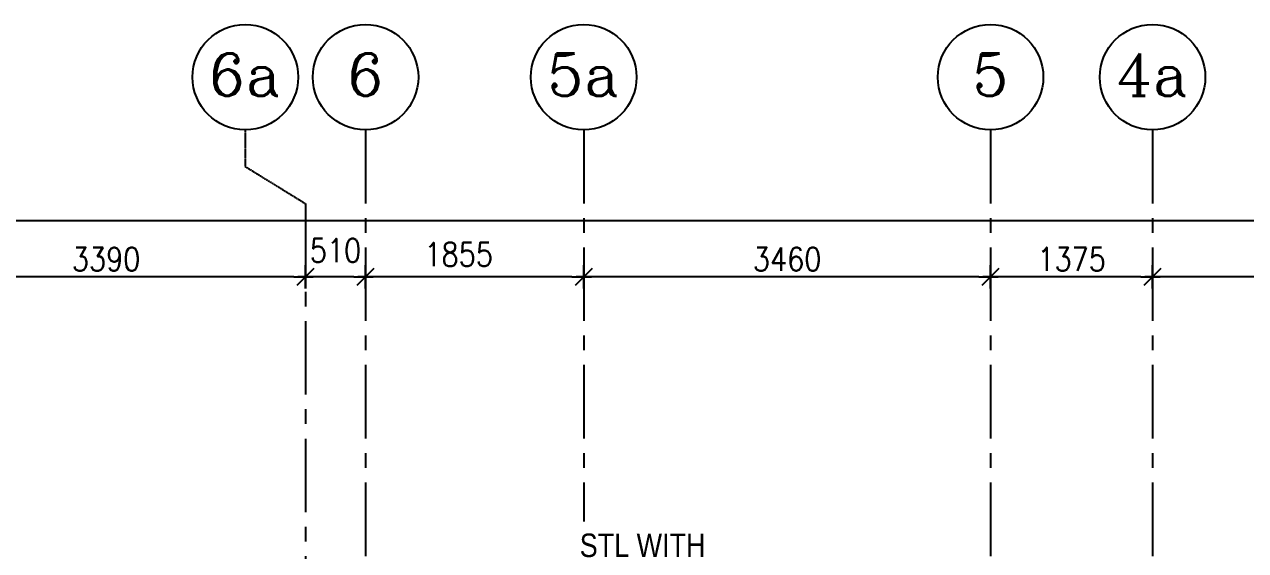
# Model space of a CAD drawing. Header units: metres. Extents: x 841183 to 1048542, y 259326 to 317714.
# Drawn here: x 1005126 to 1015506, y 313238 to 317714 of the extents above; entities that cross this region are included whole.
import ezdxf
from ezdxf import colors
from ezdxf.entities.mleader import LeaderData, LeaderLine
from ezdxf.enums import TextEntityAlignment as Align
from ezdxf.math import Vec2, Vec3

# ---------------------------------------------------------------- set-up
doc = ezdxf.new("R2010")
doc.units = ezdxf.units.M
doc.header["$PDMODE"] = 34
doc.linetypes.add('VILLA AXIS$0$CENTER', pattern=[2, 1.25, -0.25, 0.25, -0.25])
for name, color, linetype, transparency in [('A-AXIS DIMENSION', 252, 'Continuous', 0.6), ('A-AXIS MARKER', 253, 'Continuous', 0.6), ('A-AXIS TEXT', 252, 'Continuous', 0.6)]:
    doc.layers.add(name, color=color, linetype=linetype, transparency=transparency)
doc.layers.add('A-AXIS LINE', color=253, linetype='Continuous')
doc.styles.add('romans', font='romans.shx', dxfattribs={"width": 0.85})
doc.styles.get("Standard").update_dxf_attribs({"font": 'ARIALN.TTF'})
doc.styles.add('VILLA AXIS$0$U SHAPE AXIS$0$AXES$0$COMP', font='complex')
doc.dimstyles.new('DIM-100', dxfattribs={"dimtxt": 200, "dimasz": 100, "dimexe": 50, "dimexo": 75, "dimgap": 50, "dimtad": 1, "dimdec": 0, "dimrnd": 5, "dimzin": 9, "dimdsep": 46, "dimtxsty": 'romans', "dimblk1": 'D-oblique', "dimblk2": 'D-oblique', "dimsah": 1, "dimcen": 100, "dimdle": 100, "dimclrd": 256, "dimclre": 256, "dimclrt": 131, "dimadec": 0, "dimazin": 0, "dimtfac": 1, "dimtdec": 0, "dimtofl": 0, "dimtmove": 2, "dimatfit": 3, "dimldrblk": 'OBLIQUE', "dimfxl": 100, "dimfxlon": 1, "dimtfillclr": 256, "dimtolj": 1, "dimtzin": 0, "dimarcsym": 0})

# ---------------------------------------------------------------- blocks, each defined once
blk = doc.blocks.new('D-oblique')
for p, q in [((-1, 0), (0.65, 0)), ((-0.71, -0.71), (0.71, 0.71)), ((0, -1), (0, 1))]:
    blk.add_line(p, q)
blk = doc.blocks.new('*D154')
at = {"layer": 'A-AXIS DIMENSION', "lineweight": -2, "transparency": 16777216}
for p, q in [((-23385, 3783), (-23385, 3933)), ((-18270, 3883), (-23285, 3883)), ((-18170, 3783), (-18170, 3933))]:
    blk.add_line(p, q, dxfattribs=at)
at = {"layer": 'Defpoints', "color": 0, "transparency": 16777216}
for p in [(-23385, 3883), (-18170, 3452, -15), (-23385, 3047, -43)]:
    blk.add_point(p, dxfattribs=at)
at = {"layer": 'A-AXIS DIMENSION', "lineweight": -2, "transparency": 16777216, "xscale": 100, "yscale": 100, "zscale": 100, "rotation": 180}
blk.add_blockref('D-oblique', (-23385, 3883), dxfattribs=at)
at = {"layer": 'A-AXIS DIMENSION', "lineweight": -2, "transparency": 16777216, "xscale": 100, "yscale": 100, "zscale": 100}
blk.add_blockref('D-oblique', (-18170, 3883), dxfattribs=at)
at = {"layer": 'A-AXIS DIMENSION', "transparency": 16777216, "insert": (-20778, 4033), "char_height": 200, "attachment_point": 5, "style": 'romans'}
blk.add_mtext('\\A1;5215', dxfattribs=at)
blk = doc.blocks.new('_OBLIQUE')
at = {"color": 0, "linetype": 'ByBlock'}
blk.add_line((-0.5, -0.5), (0.5, 0.5), dxfattribs=at)
blk = doc.blocks.new('VILLA AXIS$0$U SHAPE AXIS$0$AXES$0$AXIS-MARK')
at = {"layer": 'A-AXIS MARKER'}
blk.add_circle((0, 0.5), 0.5, dxfattribs=at)
at = {"layer": 'A-AXIS TEXT', "color": 8, "style": 'VILLA AXIS$0$U SHAPE AXIS$0$AXES$0$COMP'}
blk.add_attdef('1', text='', height=0.4, dxfattribs=at).set_placement((0, 0.5), align=Align.MIDDLE)
blk = doc.blocks.new('*D155')
at = {"layer": 'A-AXIS DIMENSION', "lineweight": -2, "transparency": 16777216}
for p, q in [((-28220, 3784), (-28220, 3933)), ((-24862, 3883), (-28120, 3883)), ((-24762, 3783), (-24762, 3933))]:
    blk.add_line(p, q, dxfattribs=at)
at = {"layer": 'Defpoints', "color": 0, "transparency": 16777216}
for p in [(-28220, 3883), (-24762, 3452, -15), (-28220, 2646, -115)]:
    blk.add_point(p, dxfattribs=at)
at = {"layer": 'A-AXIS DIMENSION', "lineweight": -2, "transparency": 16777216, "xscale": 100, "yscale": 100, "zscale": 100, "rotation": 180}
blk.add_blockref('D-oblique', (-28220, 3883), dxfattribs=at)
at = {"layer": 'A-AXIS DIMENSION', "lineweight": -2, "transparency": 16777216, "xscale": 100, "yscale": 100, "zscale": 100}
blk.add_blockref('D-oblique', (-24762, 3883), dxfattribs=at)
at = {"layer": 'A-AXIS DIMENSION', "transparency": 16777216, "insert": (-26491, 4033), "char_height": 200, "attachment_point": 5, "style": 'romans'}
blk.add_mtext('\\A1;3460', dxfattribs=at)
blk = doc.blocks.new('*D156')
at = {"layer": 'A-AXIS DIMENSION', "lineweight": -2, "transparency": 16777216}
for p, q in [((-30585, 3783), (-30585, 3933)), ((-30174, 3883), (-30485, 3883)), ((-30074, 3783), (-30074, 3933))]:
    blk.add_line(p, q, dxfattribs=at)
at = {"layer": 'Defpoints', "color": 0, "transparency": 16777216}
for p in [(-30585, 3883), (-30074, 3436), (-30585, 3421, 1)]:
    blk.add_point(p, dxfattribs=at)
at = {"layer": 'A-AXIS DIMENSION', "lineweight": -2, "transparency": 16777216, "xscale": 100, "yscale": 100, "zscale": 100, "rotation": 180}
blk.add_blockref('D-oblique', (-30585, 3883), dxfattribs=at)
at = {"layer": 'A-AXIS DIMENSION', "lineweight": -2, "transparency": 16777216, "xscale": 100, "yscale": 100, "zscale": 100}
blk.add_blockref('D-oblique', (-30074, 3883), dxfattribs=at)
at = {"layer": 'A-AXIS DIMENSION', "transparency": 16777216, "insert": (-30330, 4108), "char_height": 200, "attachment_point": 5, "style": 'romans'}
blk.add_mtext('\\A1;510', dxfattribs=at)
blk = doc.blocks.new('*D157')
at = {"layer": 'A-AXIS DIMENSION', "lineweight": -2, "transparency": 16777216}
for p, q in [((-30074, 3783), (-30074, 3933)), ((-28320, 3883), (-29974, 3883)), ((-28220, 3784), (-28220, 3933))]:
    blk.add_line(p, q, dxfattribs=at)
at = {"layer": 'Defpoints', "color": 0, "transparency": 16777216}
for p in [(-30074, 3883), (-28220, 3436, -50), (-30074, 3421, -32)]:
    blk.add_point(p, dxfattribs=at)
at = {"layer": 'A-AXIS DIMENSION', "lineweight": -2, "transparency": 16777216, "xscale": 100, "yscale": 100, "zscale": 100, "rotation": 180}
blk.add_blockref('D-oblique', (-30074, 3883), dxfattribs=at)
at = {"layer": 'A-AXIS DIMENSION', "lineweight": -2, "transparency": 16777216, "xscale": 100, "yscale": 100, "zscale": 100}
blk.add_blockref('D-oblique', (-28220, 3883), dxfattribs=at)
at = {"layer": 'A-AXIS DIMENSION', "transparency": 16777216, "insert": (-29283, 4074), "char_height": 200, "attachment_point": 5, "style": 'romans'}
blk.add_mtext('\\A1;1855', dxfattribs=at)
blk = doc.blocks.new('*D158')
at = {"layer": 'A-AXIS DIMENSION', "lineweight": -2, "transparency": 16777216}
for p, q in [((-33975, 3783), (-33975, 3933)), ((-30685, 3883), (-33875, 3883)), ((-30585, 3783), (-30585, 3933))]:
    blk.add_line(p, q, dxfattribs=at)
at = {"layer": 'Defpoints', "color": 0, "transparency": 16777216}
for p in [(-33975, 3883), (-30585, 3436), (-33975, 3336, 5)]:
    blk.add_point(p, dxfattribs=at)
at = {"layer": 'A-AXIS DIMENSION', "lineweight": -2, "transparency": 16777216, "xscale": 100, "yscale": 100, "zscale": 100, "rotation": 180}
blk.add_blockref('D-oblique', (-33975, 3883), dxfattribs=at)
at = {"layer": 'A-AXIS DIMENSION', "lineweight": -2, "transparency": 16777216, "xscale": 100, "yscale": 100, "zscale": 100}
blk.add_blockref('D-oblique', (-30585, 3883), dxfattribs=at)
at = {"layer": 'A-AXIS DIMENSION', "transparency": 16777216, "insert": (-32280, 4033), "char_height": 200, "attachment_point": 5, "style": 'romans'}
blk.add_mtext('\\A1;3390', dxfattribs=at)
blk = doc.blocks.new('*D168')
at = {"layer": 'A-AXIS DIMENSION', "lineweight": -2, "transparency": 16777216}
for p, q in [((-40051, 4259), (-40051, 4408)), ((0, 4259), (0, 4408)), ((-100, 4358), (-39951, 4358))]:
    blk.add_line(p, q, dxfattribs=at)
at = {"layer": 'Defpoints', "color": 0, "transparency": 16777216}
for p in [(-40051, 4358), (0, 3929, 33), (-40051, 3606, -54)]:
    blk.add_point(p, dxfattribs=at)
at = {"layer": 'A-AXIS DIMENSION', "lineweight": -2, "transparency": 16777216, "xscale": 100, "yscale": 100, "zscale": 100, "rotation": 180}
blk.add_blockref('D-oblique', (-40051, 4358), dxfattribs=at)
at = {"layer": 'A-AXIS DIMENSION', "lineweight": -2, "transparency": 16777216, "xscale": 100, "yscale": 100, "zscale": 100}
blk.add_blockref('D-oblique', (0, 4358), dxfattribs=at)
at = {"layer": 'A-AXIS DIMENSION', "transparency": 16777216, "insert": (-20811, 4508), "char_height": 200, "attachment_point": 5, "style": 'romans'}
blk.add_mtext('\\A1;40050', dxfattribs=at)
blk = doc.blocks.new('*D182')
at = {"layer": 'A-AXIS DIMENSION', "lineweight": -2, "transparency": 16777216}
for p, q in [((-24762, 3783), (-24762, 3933)), ((-23485, 3883), (-24662, 3883)), ((-23385, 3784), (-23385, 3933))]:
    blk.add_line(p, q, dxfattribs=at)
at = {"layer": 'Defpoints', "color": 0, "transparency": 16777216}
for p in [(-24762, 3883), (-23385, 3452, -43), (-24762, 3047, -43)]:
    blk.add_point(p, dxfattribs=at)
at = {"layer": 'A-AXIS DIMENSION', "lineweight": -2, "transparency": 16777216, "xscale": 100, "yscale": 100, "zscale": 100, "rotation": 180}
blk.add_blockref('D-oblique', (-24762, 3883), dxfattribs=at)
at = {"layer": 'A-AXIS DIMENSION', "lineweight": -2, "transparency": 16777216, "xscale": 100, "yscale": 100, "zscale": 100}
blk.add_blockref('D-oblique', (-23385, 3883), dxfattribs=at)
at = {"layer": 'A-AXIS DIMENSION', "transparency": 16777216, "insert": (-24073, 4033), "char_height": 200, "attachment_point": 5, "style": 'romans'}
blk.add_mtext('\\A1;1375', dxfattribs=at)
blk = doc.blocks.new('A$C51a5b08a')
at = {"layer": 'A-AXIS LINE', "linetype": 'VILLA AXIS$0$CENTER', "ltscale": 500}
for p, q in [((-30074.2, 5133.1, -106.5), (-30074.2, -22178.3, -125.6)), ((-28220.4, 5133.1, -106), (-28220.4, -19512.3, -125.6)), ((-24761.9, 5133.1, -106.5), (-24761.9, -22136.6, -125.6)), ((-23385.1, 5133.1, -94.7), (-23385.1, -22200.4, -113.8)), ((-30585.4, 4506, -106.5), (-30585.4, -22178.3, -125.6))]:
    blk.add_line(p, q, dxfattribs=at)
at = {"layer": 'A-AXIS LINE', "linetype": 'VILLA AXIS$0$CENTER', "ltscale": 4, "elevation": -106.5}
blk.add_lwpolyline([(-31096.6, 5133.1), (-31096.6, 4821.1), (-30585.4, 4506)], dxfattribs=at)
at = {"layer": 'A-AXIS TEXT'}
ref = blk.add_blockref('VILLA AXIS$0$U SHAPE AXIS$0$AXES$0$AXIS-MARK', (-31096.6, 5133.1, -106.5), dxfattribs=dict(at, xscale=897.0721255241026, yscale=897.0721255241026, zscale=897.0721255241026))
ref.add_attrib('1', '6a', dxfattribs={"height": 360, "style": 'VILLA AXIS$0$U SHAPE AXIS$0$AXES$0$COMP'}).set_placement((-31096.6, 5603.7, -106.5), align=Align.MIDDLE)
ref = blk.add_blockref('VILLA AXIS$0$U SHAPE AXIS$0$AXES$0$AXIS-MARK', (-30074.2, 5133.1, -106.5), dxfattribs=dict(at, xscale=897.0721255241026, yscale=897.0721255241026, zscale=897.0721255241026))
ref.add_attrib('1', '6', dxfattribs={"height": 360, "style": 'VILLA AXIS$0$U SHAPE AXIS$0$AXES$0$COMP'}).set_placement((-30074.2, 5603.7, -106.5), align=Align.MIDDLE)
ref = blk.add_blockref('VILLA AXIS$0$U SHAPE AXIS$0$AXES$0$AXIS-MARK', (-28220.4, 5133.1, -106), dxfattribs=dict(at, xscale=897.0721255241026, yscale=897.0721255241026, zscale=897.0721255241026))
ref.add_attrib('1', '5a', dxfattribs={"height": 360, "style": 'VILLA AXIS$0$U SHAPE AXIS$0$AXES$0$COMP'}).set_placement((-28220.4, 5603.7, -106), align=Align.MIDDLE)
ref = blk.add_blockref('VILLA AXIS$0$U SHAPE AXIS$0$AXES$0$AXIS-MARK', (-24761.9, 5133.1, -106.5), dxfattribs=dict(at, xscale=897.0721255241026, yscale=897.0721255241026, zscale=897.0721255241026))
ref.add_attrib('1', '5', dxfattribs={"height": 360, "style": 'VILLA AXIS$0$U SHAPE AXIS$0$AXES$0$COMP'}).set_placement((-24761.9, 5603.7, -106.5), align=Align.MIDDLE)
ref = blk.add_blockref('VILLA AXIS$0$U SHAPE AXIS$0$AXES$0$AXIS-MARK', (-23385.1, 5133.1, -94.7), dxfattribs=dict(at, xscale=897.0721255241026, yscale=897.0721255241026, zscale=897.0721255241026))
ref.add_attrib('1', '4a', dxfattribs={"height": 360, "style": 'VILLA AXIS$0$U SHAPE AXIS$0$AXES$0$COMP'}).set_placement((-23385.1, 5603.7, -94.7), align=Align.MIDDLE)
at = {"color": 252, "style": 'romans', "width": 0.8}
blk.add_attdef('RD01', text='', height=225, dxfattribs=at).set_placement((-31176.6, -17501.4, -38.4), align=Align.MIDDLE_CENTER)
at = {"layer": 'A-AXIS DIMENSION'}
for base, p1, p2, picture, middle in [((-40050.6, 4358.4, -53.1), (0, 3928.8, -20.4), (-40050.6, 3606.3, -107.6), '*D168', (-20811.1, 4508.4, -53.1)), ((-30074.2, 3883.1, -75.4), (-28220.4, 3435.7, -125.6), (-30074.2, 3420.6, -107.7), '*D157', (-29282.9, 4074.2, -75.4))]:
    dim = blk.add_linear_dim(base=base, p1=p1, p2=p2, dimstyle='DIM-100', override={"dimclrt": 256}, dxfattribs=at)
    dim.commit()
    dim.dimension.update_dxf_attribs({"geometry": picture, "text_midpoint": middle, "dimtype": 160})
for base, p1, p2, picture, middle in [((-33974.873, 3883.1658, -116.9538), (-30585.406, 3435.7032, -116.9538), (-33974.873, 3335.6327, -111.6259), '*D158', (-32280.1395, 4033.1658, -116.9538)), ((-30585.4, 3883.1, -107.3), (-30074.2, 3435.7, -107.3), (-30585.4, 3420.6, -106.5), '*D156', (-30329.8, 4108.1, -107.3)), ((-28220.406, 3883.1212, -53.1205), (-24761.9137, 3452.3319, -68.2897), (-28220.406, 2645.658, -167.7662), '*D155', (-26491.1598, 4033.1212, -53.1205)), ((-24761.9, 3883.1, -53.1), (-23385.1, 3452.4, -95.9), (-24761.9, 3046.5, -96.2), '*D182', (-24073.5, 4033.1, -53.1)), ((-23385.1, 3883.1, -53.1), (-18170.1, 3452.3, -68.3), (-23385.1, 3046.5, -96.2), '*D154', (-20777.6, 4033.1, -53.1))]:
    dim = blk.add_linear_dim(base=base, p1=p1, p2=p2, dimstyle='DIM-100', override={"dimclrt": 256, "dimfxl": 100, "dimfxlon": 1}, dxfattribs=at)
    dim.commit()
    dim.dimension.update_dxf_attribs({"geometry": picture, "text_midpoint": middle})

msp = doc.modelspace()

# ---------------------------------------------------------------- block references
at = {"color": 2}
msp.add_blockref('A$C51a5b08a', (1038100.4, 311683.9, -103.7), dxfattribs=at)

# ---------------------------------------------------------------- next in the draw order: leaders
ml = msp.add_multileader_mtext('Standard')
ml.set_content('STL WITH \\PFINE FILTER FOR \\PAVR ROOM', color=256)
ml.set_leader_properties()
ml.build(insert=Vec2(0, 0))
ml.multileader.update_dxf_attribs({"text_left_attachment_type": 2, "text_right_attachment_type": 2, "dogleg_length": 200, "arrow_head_size": 200})
ctx = ml.context
ctx.base_point, ctx.char_height, ctx.arrow_head_size, ctx.landing_gap_size, ctx.plane_origin = Vec3(1009746.3, 312942.7, -34.3), 200, 200, 100, Vec3(1004745.3, 308896.4, -34.3)
ctx.left_attachment, ctx.right_attachment = 2, 2
notes = []
notes.append((ctx, [(1, (1, 1, 0), (1009546.3, 312942.7, -34.3), (1, 0), 200, [(0, [(1009108, 311034, -34.3)], 0, [])])]))
ctx.mtext.insert, ctx.mtext.flow_direction = Vec3(1009846.3, 313383, -34.3), 5
ctx.mtext.has_bg_fill, ctx.mtext.bg_color, ctx.mtext.bg_scale_factor, ctx.mtext.bg_transparency, ctx.mtext.use_window_bg_color = 1, -1027028792, 1.5, 0, 1
for ctx, leaders in notes:
    for number, flags, end, landing, length, lines in leaders:
        leader = LeaderData()
        leader.index, (leader.has_last_leader_line, leader.has_dogleg_vector, leader.attachment_direction) = number, flags
        leader.last_leader_point, leader.dogleg_vector, leader.dogleg_length = Vec3(end), Vec3(landing), length
        for number, points, colour, breaks in lines:
            line = LeaderLine()
            line.index, line.vertices, line.color, line.breaks = number, Vec3.list(points), colors.encode_raw_color(colour), breaks
            leader.lines.append(line)
        ctx.leaders.append(leader)

doc.saveas('drawing.dxf')
